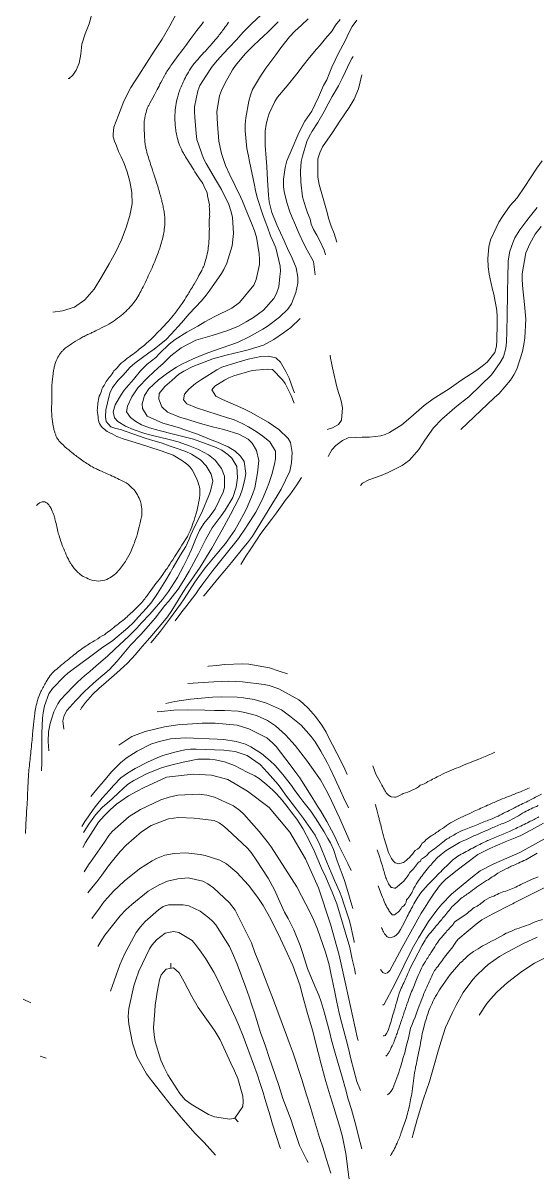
# Model space of a CAD drawing. Header units: inches. Extents: x 115425 to 116786, y 150085 to 152399.
# Drawn here: x 115686 to 115767.3, y 150808.4 to 150991.2 of the extents above; entities that cross this region are included whole.
import ezdxf

# ---------------------------------------------------------------- set-up
doc = ezdxf.new("R2010")
doc.units = ezdxf.units.IN
doc.header["$MEASUREMENT"] = 0
doc.layers.add('Contour', color=7, linetype='Continuous', lineweight=0, true_color=0xbed2ff)

msp = doc.modelspace()

# ---------------------------------------------------------------- linework, layer by layer
at = {"layer": 'Contour'}
for p, q in [((115709.37, 150841.69), (115709.41, 150842.49)), ((115709.37, 150841.69), (115709.41, 150842.49)), ((115686.04, 150836.79), (115687.24, 150836.24)), ((115688.74, 150827.8), (115689.7, 150827.47)), ((115719.5, 150817.98), (115720.04, 150817.4))]:
    msp.add_line(p, q, dxfattribs=at)
for points in [[(115699.38, 151000), (115698.71, 150998.71), (115697.99, 150996.69), (115697.41, 150994.69), (115696.94, 150992.83), (115696.47, 150991.11), (115695.86, 150989.5), (115695.35, 150987.89), (115695.14, 150986.3), (115694.91, 150984.9), (115694.45, 150983.8), (115693.88, 150982.96), (115693.31, 150982.46), (115693.18, 150982.43)], [(115690.72, 150945.49), (115692.26, 150945.71), (115694.18, 150946.28), (115695.82, 150947.42), (115697.27, 150949.13), (115698.51, 150951.14), (115699.63, 150953.13), (115700.7, 150955.04), (115701.62, 150956.94), (115702.34, 150958.89), (115702.92, 150960.8), (115703.29, 150962.65), (115703.24, 150964.43), (115702.93, 150966.16), (115702.51, 150967.7), (115702.01, 150969.02), (115701.52, 150970.05), (115701.12, 150970.92), (115700.82, 150971.79), (115700.5, 150972.54), (115700.28, 150973.21), (115700.26, 150973.66), (115700.39, 150974.76), (115701.1, 150976.65), (115701.96, 150978.86), (115703.06, 150981.02), (115704.32, 150982.99), (115705.57, 150984.9), (115706.76, 150986.79), (115708.01, 150988.7), (115709.23, 150990.77), (115710.46, 150993.04)], [(115723.68, 150992.52), (115722.2, 150991.15), (115720.87, 150989.83), (115719.7, 150988.5), (115718.61, 150987.34), (115717.65, 150986.35), (115716.78, 150985.37), (115715.93, 150984.33), (115714.94, 150982.8), (115713.99, 150981.33), (115713.66, 150980.48), (115713.13, 150977.96), (115713.12, 150977.18), (115713.19, 150976.34), (115713.41, 150973.77), (115713.53, 150972.82), (115714.57, 150969.82), (115714.96, 150969.03), (115716.6, 150966.22), (115717.41, 150964.9), (115718.56, 150962.52), (115718.88, 150961.52), (115719.16, 150960.52), (115719.33, 150957.96), (115719.22, 150957), (115719.07, 150955.99), (115718.27, 150953.24), (115717.79, 150952.26), (115717.42, 150951.62), (115715.44, 150948.79), (115714.96, 150948.17), (115714.23, 150947.27), (115712.32, 150945.24), (115711.07, 150943.8), (115709.46, 150941.99), (115708.65, 150941.17), (115706.78, 150939.65), (115705.9, 150939.06), (115703.69, 150937.44), (115702.89, 150936.71), (115701.84, 150935.54), (115701.06, 150934.72), (115700.18, 150933.59), (115699.73, 150932.65), (115699.38, 150931.16), (115699.14, 150930.04), (115699.09, 150928.94), (115699.19, 150928.18), (115699.92, 150927.35), (115700.69, 150927.09), (115701.42, 150926.93), (115705.35, 150925.57), (115706.03, 150925.37), (115708.02, 150924.74), (115709.12, 150924.32), (115710.1, 150924.05), (115711.77, 150923.43), (115712.66, 150923.03), (115714.09, 150922.11), (115714.98, 150921.19), (115715.76, 150919.87), (115716.04, 150918.77), (115715.67, 150917.16), (115715.41, 150916.51), (115714.4, 150914.05), (115713.93, 150913.05), (115713.16, 150911.53), (115712.57, 150910.25), (115712.3, 150909.6), (115711.75, 150908.43), (115710.95, 150907.08), (115709.74, 150905.09), (115709.28, 150904.25), (115708.6, 150903.07), (115707.27, 150900.97), (115706.86, 150900.36), (115706.24, 150899.47), (115705.56, 150898.65), (115704.28, 150897.29), (115703.47, 150896.41), (115702.62, 150895.56), (115700.23, 150893.56), (115698.44, 150892.34), (115696.32, 150890.74), (115695.57, 150890.22), (115693.1, 150888.4), (115692.54, 150887.86), (115690.68, 150885.94), (115690.09, 150885.13), (115689.42, 150883.19), (115689.21, 150882.1), (115689.12, 150881.25), (115689.01, 150878.88), (115689.01, 150877.99), (115689, 150877.04), (115688.98, 150874.24), (115688.95, 150872.93)], [(115690.13, 150876.07), (115690, 150877.57), (115690.08, 150879.1), (115690.33, 150880.39), (115690.53, 150881.12), (115690.89, 150882.25), (115691.52, 150883.53), (115691.96, 150884.14), (115692.87, 150885.12), (115694.03, 150886.32), (115694.62, 150886.95), (115695.82, 150888.01), (115696.57, 150888.63), (115697.6, 150889.52), (115699.37, 150891.09), (115700.56, 150892.18), (115701.28, 150892.85), (115702.76, 150894.24), (115704, 150895.5), (115704.77, 150896.33), (115706.07, 150897.7), (115707.44, 150899.27), (115708.06, 150900.03), (115709.04, 150901.3), (115710.46, 150903.51), (115710.94, 150904.4), (115711.38, 150905.28), (115712.07, 150906.65), (115712.68, 150907.94), (115713.27, 150909.5), (115713.93, 150910.95), (115714.62, 150912.05), (115715.59, 150913.29), (115716.39, 150914.39), (115717.67, 150917.02), (115717.87, 150917.75), (115717.86, 150919.53), (115717.41, 150920.75), (115716.38, 150922.1), (115715.34, 150922.9), (115713.76, 150923.78), (115712.47, 150924.28), (115710.54, 150924.99), (115709.12, 150925.32), (115706.07, 150926.09), (115705.31, 150926.31), (115703.43, 150926.95), (115702.23, 150927.43), (115701.03, 150928.21), (115700.48, 150928.79), (115700.27, 150929.71), (115700.57, 150930.81), (115701.58, 150932.54), (115702.04, 150933.15), (115703.47, 150934.86), (115704.62, 150936.23), (115705.68, 150937.24), (115707, 150938.34), (115707.61, 150938.93), (115709.12, 150940.45), (115710.08, 150941.18), (115711.92, 150942.31), (115713.65, 150943.29), (115714.76, 150943.95), (115716.37, 150944.82), (115719.03, 150946.13), (115720.26, 150947.01), (115722.5, 150949.75), (115722.87, 150950.65), (115723.39, 150953.02), (115723.44, 150953.87), (115723.37, 150954.73), (115722.92, 150957.33), (115722.62, 150958.33), (115722.25, 150959.32), (115721.14, 150962), (115720.72, 150963.04), (115720.42, 150963.73), (115718.73, 150967.2), (115718.05, 150968.67), (115717.42, 150970.61), (115717.19, 150971.56), (115716.99, 150972.52), (115716.77, 150975.21), (115716.73, 150976.25), (115716.69, 150977.23), (115717.07, 150979.69), (115717.4, 150980.55), (115717.92, 150981.65), (115719.13, 150983.85), (115719.6, 150984.53), (115721.17, 150986.35), (115722.45, 150987.69), (115724.09, 150989.18), (115724.69, 150989.71), (115725.22, 150990.27), (115726.37, 150991.43)], [(115731.1, 150991.87), (115730.06, 150990.88), (115729, 150989.92), (115728.16, 150989.06), (115726.8, 150987.32), (115726, 150986.19), (115724.43, 150984.11), (115723.56, 150982.85), (115722.33, 150980.71), (115721.98, 150979.82), (115721.71, 150978.86), (115721.23, 150976.22), (115721.14, 150975.2), (115721.14, 150974.18), (115721.43, 150971.39), (115721.65, 150970.18), (115721.81, 150969.35), (115722.61, 150965.58), (115722.77, 150964.76), (115723.03, 150963.61), (115723.92, 150960.87), (115724.29, 150959.89), (115724.66, 150958.92), (115725.15, 150957.59), (115725.66, 150956.43), (115726.01, 150955.68), (115726.7, 150952.77), (115726.71, 150951.97), (115726.65, 150951.13), (115726.46, 150949.5), (115726.11, 150948.42), (115725.69, 150947.67), (115724.04, 150945.81), (115722.49, 150944.67), (115721.32, 150943.95), (115720.1, 150943.28), (115718.4, 150942.61), (115715.93, 150941.82), (115713.33, 150941.08), (115711.01, 150939.84), (115709.41, 150938.58), (115708.16, 150937.38), (115707.37, 150936.67), (115705.79, 150935.23), (115704.18, 150933.5), (115703.25, 150932.12), (115702.54, 150930.62), (115702.38, 150929.72), (115703.02, 150928.81), (115703.88, 150928.17), (115704.76, 150927.68), (115706.03, 150927.21), (115707.54, 150926.79), (115709.83, 150926.2), (115713, 150925.41), (115716.55, 150924.09), (115717.45, 150923.65), (115718.4, 150922.98), (115719.05, 150922.37), (115719.81, 150921.09), (115719.92, 150919.28), (115719.74, 150917.81), (115719.18, 150916.16), (115717.99, 150914.18), (115717.33, 150913.29), (115715.95, 150911.37), (115714.86, 150909.46), (115713.75, 150907.25), (115713.39, 150906.58), (115712.27, 150904.52), (115711.46, 150903.09), (115710.56, 150901.67), (115709.01, 150899.73), (115708.47, 150899.08), (115706.93, 150897.09), (115705.5, 150895.44), (115704.64, 150894.52), (115703, 150892.8), (115701.69, 150891.24), (115700.92, 150890.29), (115699.64, 150888.88), (115697.95, 150887.46), (115697.09, 150886.75), (115695.76, 150885.48), (115694.36, 150884.06), (115692.97, 150882.47), (115692.52, 150881.68), (115692.34, 150880.82), (115692.47, 150879.5)], [(115695.13, 150882.58), (115695.28, 150882.9), (115695.89, 150883.72), (115697, 150884.98), (115698.05, 150885.98), (115698.76, 150886.57), (115700.86, 150888.42), (115701.96, 150889.45), (115702.52, 150889.97), (115703.81, 150891.32), (115704.55, 150892.21), (115705.31, 150893.09), (115706.08, 150893.98), (115708.12, 150896.38), (115708.85, 150897.3), (115709.54, 150898.29), (115711.29, 150901.12), (115711.98, 150902.21), (115712.48, 150902.94), (115714.02, 150905.15), (115715.9, 150908.14), (115717.51, 150911.05), (115718.83, 150913.48), (115719.52, 150914.82), (115720.29, 150916.35), (115720.75, 150917.56), (115721.12, 150919.08), (115721.23, 150919.99), (115720.97, 150921.86), (115720.42, 150922.72), (115719.58, 150923.52), (115718.47, 150924.21), (115716.49, 150925.05), (115715.78, 150925.31), (115713.59, 150926.2), (115711.46, 150926.95), (115710.76, 150927.18), (115708.14, 150927.94), (115705.65, 150929.03), (115704.93, 150930.23), (115704.87, 150931), (115705.24, 150932.31), (115705.92, 150933.35), (115707.46, 150934.77), (115708.94, 150935.89), (115710.29, 150936.77), (115711.14, 150937.27), (115712.94, 150938.12), (115714.46, 150938.73), (115715.38, 150939.1), (115717.02, 150939.7), (115719.05, 150940.35), (115720.06, 150940.73), (115721.8, 150941.57), (115723.94, 150942.78), (115724.64, 150943.23), (115726.6, 150944.71), (115727.92, 150945.95), (115728.49, 150946.8), (115729.17, 150948.59), (115729.45, 150950.1), (115729.49, 150951.01), (115729.23, 150952.52), (115728.45, 150954.31), (115728.01, 150955.21), (115727.33, 150956.8), (115726.15, 150959.32), (115725.37, 150961.25), (115724.96, 150962.95), (115724.83, 150964.01), (115724.66, 150966.36), (115724.56, 150968.53), (115724.49, 150969.85), (115724.32, 150971.86), (115724.29, 150974.1), (115724.46, 150975.18), (115724.63, 150975.88), (115724.96, 150976.9), (115725.85, 150978.84), (115726.26, 150979.48), (115727.78, 150981.29), (115729.31, 150983.2), (115730.33, 150984.51), (115731.3, 150985.77), (115732.41, 150987.08), (115732.99, 150987.72), (115733.84, 150988.76), (115734.88, 150990.02), (115735.42, 150990.9), (115736.15, 150991.78)], [(115732.2, 150951.42), (115731.95, 150953.5), (115730.96, 150955.3), (115730.38, 150956.4), (115729.7, 150957.87), (115728.93, 150959.61), (115728.58, 150960.49), (115728.23, 150961.38), (115727.72, 150962.82), (115727.33, 150964.57), (115727.23, 150965.34), (115727.22, 150966.53), (115727.46, 150968.38), (115727.75, 150969.43), (115728.56, 150971.39), (115729.47, 150973.51), (115730.09, 150974.79), (115730.6, 150975.71), (115731.7, 150977.31), (115732.72, 150979.49), (115733.55, 150981.33), (115734.04, 150982.25), (115734.44, 150983.21), (115734.84, 150984.23), (115735.9, 150986.45), (115736.91, 150988.33), (115737.67, 150989.88), (115738.09, 150990.68), (115738.8, 150991.7)], [(115738.24, 150985.95), (115738.04, 150985.63), (115737.66, 150984.91), (115737.03, 150983.58), (115736.49, 150982.45), (115735.89, 150981.32), (115734.91, 150979.62), (115734.28, 150978.46), (115733.64, 150977.24), (115732.64, 150975.51), (115731.76, 150974.13), (115731.29, 150973.3), (115730.9, 150972.47), (115730.2, 150970.19), (115730.01, 150969.31), (115729.92, 150967.82), (115729.95, 150966.07), (115730.24, 150963.71), (115730.68, 150962.15), (115731.03, 150961.19), (115731.41, 150960.18), (115731.58, 150959.43), (115731.96, 150958.57), (115732.46, 150957.66), (115732.95, 150956.77), (115733.65, 150955.3), (115733.87, 150954.55)], [(115739.62, 150983.02), (115739.06, 150980.81), (115738.39, 150979.17), (115737.57, 150977.86), (115736.1, 150975.68), (115734.96, 150973.93), (115733.4, 150971.62), (115732.93, 150970.72), (115732.64, 150969.74), (115732.64, 150966.82), (115732.85, 150965.67), (115734.1, 150961.23), (115734.35, 150960.36), (115734.75, 150959.08), (115735.2, 150957.91), (115735.64, 150956.55)], [(115768.12, 150969.44), (115767.25, 150968.29), (115766.28, 150966.76), (115765.37, 150965.35), (115764.13, 150963.58), (115763.07, 150962.35), (115761.83, 150960.62), (115761.26, 150959.74), (115760.83, 150958.82), (115759.94, 150956.91), (115759.69, 150955.85), (115759.53, 150953.98), (115759.59, 150952.64), (115759.73, 150951.48), (115760.21, 150949.3), (115760.48, 150948.34), (115760.94, 150945.74), (115760.99, 150944.73), (115760.99, 150943.7), (115760.95, 150941), (115760.89, 150940.13), (115760.6, 150939.13), (115759.41, 150937.57), (115758.64, 150936.93), (115757.78, 150936.32), (115755.26, 150934.66), (115753.38, 150933.38), (115750.89, 150931.78), (115749.43, 150930.71), (115747.34, 150928.89), (115745.91, 150927.65), (115743.99, 150926.43), (115743.3, 150926.13), (115742.62, 150925.92), (115740.81, 150925.7), (115739.66, 150925.72), (115737.42, 150925.6), (115736.54, 150925.18), (115735.46, 150924.4), (115734.86, 150923.69), (115734.25, 150922.67)], [(115767.34, 150962.05), (115766.25, 150960.72), (115765.66, 150959.97), (115764.57, 150958.52), (115763.81, 150957.23), (115763.46, 150956.46), (115762.98, 150955.14), (115762.73, 150953.61), (115762.72, 150952.87), (115762.68, 150951.54), (115762.66, 150950.42), (115762.63, 150949.27), (115762.63, 150947.71), (115762.58, 150945.65), (115762.57, 150944.94), (115762.53, 150942.41), (115762.45, 150940.72), (115762.34, 150939.78), (115761.98, 150938.42), (115761.47, 150937.5), (115760.63, 150936.33), (115760.07, 150935.6), (115758.39, 150933.92), (115756.49, 150932.1), (115755.13, 150931.02), (115754.3, 150930.36), (115752.24, 150928.57), (115750.93, 150927.19), (115749.56, 150925.23), (115748.59, 150923.76), (115747.11, 150922.07), (115745.97, 150921.24), (115743.77, 150920.13), (115742.65, 150919.65), (115740.7, 150918.94), (115739.72, 150918.46), (115739.37, 150918.07)], [(115767.95, 150959.02), (115767.01, 150957.83), (115766.14, 150956.28), (115765.54, 150954.87), (115764.92, 150951.53), (115764.94, 150950.82), (115765.01, 150949.72), (115765.31, 150946.69), (115765.44, 150945.54), (115765.54, 150944.4), (115765.37, 150941.44), (115765.21, 150940.38), (115765.02, 150939.29), (115764.1, 150936.47), (115763.63, 150935.55), (115763.1, 150934.71), (115761.31, 150932.6), (115760.5, 150931.92), (115755.25, 150926.9)], [(115706.24, 150893.18), (115706.89, 150893.92), (115707.76, 150895.01), (115709.19, 150896.9), (115710.91, 150899.29), (115711.48, 150900.14), (115713.21, 150902.78), (115713.82, 150903.69), (115714.83, 150905.03), (115716.67, 150907.23), (115718.05, 150908.88), (115719.49, 150911.02), (115720.24, 150912.33), (115720.94, 150913.59), (115721.34, 150914.36), (115722.31, 150916.65), (115722.67, 150917.68), (115723.12, 150920.07), (115723.31, 150922), (115722.96, 150923.63), (115722.23, 150924.79), (115721.62, 150925.38), (115720.14, 150926.19), (115717.76, 150926.91), (115715.97, 150927.33), (115713.72, 150927.97), (115711.92, 150928.54), (115710.91, 150928.85), (115708.86, 150929.67), (115707.97, 150930.5), (115707.52, 150931.74), (115707.56, 150932.63), (115708.47, 150933.72), (115709.55, 150934.69), (115710.66, 150935.66), (115711.44, 150936.18), (115712.86, 150936.89), (115716.03, 150938.08), (115718.15, 150938.68), (115720.8, 150939.3), (115721.64, 150939.51), (115724.03, 150940.29), (115725.67, 150941.16), (115727.22, 150942.22), (115728.39, 150943.08), (115729.82, 150944.5)], [(115728.96, 150932.75), (115728.8, 150933.12), (115728.09, 150935.07), (115727.59, 150936.1), (115726.73, 150937.59), (115726, 150938.29), (115724.83, 150938.53), (115723.62, 150938.47), (115721.6, 150938.07), (115719.84, 150937.54), (115717.47, 150936.77), (115716.68, 150936.37), (115715.51, 150935.63), (115714.23, 150934.82), (115713.31, 150934.2), (115712.26, 150933.31), (115711.56, 150932.51), (115711.4, 150931.63), (115711.9, 150930.98), (115713.43, 150930.34), (115718.37, 150928.79), (115719.29, 150928.51), (115720.67, 150927.9), (115721.7, 150927.33), (115722.9, 150926.59), (115723.96, 150925.85), (115725.07, 150925), (115725.92, 150923.5), (115725.93, 150922.26), (115725.79, 150921.45), (115725.39, 150919.81), (115724.87, 150918.39), (115724.52, 150917.45), (115723.84, 150915.81), (115722.85, 150913.85), (115722.48, 150913.25), (115721.3, 150911.49), (115720.07, 150909.68), (115717.92, 150906.97), (115717.08, 150905.94), (115716.02, 150904.63), (115714.44, 150902.5), (115713.88, 150901.7), (115713.35, 150900.92), (115711.75, 150898.85), (115711.16, 150898.07), (115710.07, 150896.65)], [(115734.59, 150938.66), (115734.62, 150938.21), (115734.78, 150937.45), (115734.95, 150936.66), (115735.47, 150934.35), (115735.72, 150933.49), (115736.31, 150931.45), (115736.55, 150930.36), (115736.37, 150928.4), (115735.91, 150927.72), (115734.96, 150927.18), (115734.12, 150926.95)], [(115728.89, 150931.08), (115728.43, 150932.32), (115727.47, 150934.19), (115727.07, 150934.79), (115725.49, 150936.41), (115724.65, 150936.49), (115722.25, 150936.25), (115719.35, 150935.41), (115718.58, 150935.09), (115717.89, 150934.74), (115716.36, 150933.77), (115715.86, 150933.2), (115716.49, 150932.2), (115717.59, 150931.68), (115719.63, 150930.8), (115720.96, 150930.17), (115721.99, 150929.65), (115724.77, 150928.11), (115726.45, 150926.93), (115727.94, 150925.5), (115728.3, 150924.89), (115728.6, 150923.28), (115728.46, 150921.66), (115728.21, 150920.34), (115726.84, 150917.48), (115726.19, 150916.45), (115725.5, 150915.35), (115722.3, 150910.04), (115721.51, 150908.98), (115720.96, 150908.29), (115719, 150905.9), (115717.91, 150904.6), (115717.05, 150903.59), (115714.65, 150900.68), (115714.57, 150900.58)], [(115730.07, 150919.31), (115729.3, 150918.16), (115728.2, 150916.61), (115727.64, 150915.88), (115726.1, 150913.75), (115725.32, 150912.68), (115723.65, 150910.49), (115722.96, 150909.43), (115722.05, 150908.07), (115721.27, 150906.87), (115720.48, 150905.57)], [(115715.22, 150889.45), (115715.36, 150889.47), (115716.66, 150889.61), (115717.9, 150889.73), (115720.79, 150889.86), (115721.72, 150889.8), (115724.99, 150889.24), (115726.52, 150888.72), (115727.83, 150888.27)], [(115712.06, 150886.74), (115716.19, 150887.02), (115718.49, 150887.09), (115720.75, 150887), (115724.15, 150886.59), (115724.94, 150886.42), (115726.46, 150885.9), (115729.63, 150884.17), (115730.27, 150883.64), (115731.18, 150882.78), (115732.28, 150881.52), (115733.27, 150880.14), (115733.94, 150879.04), (115734.33, 150878.27), (115736.25, 150874.49), (115736.9, 150873.17), (115737.28, 150872.35)], [(115708.63, 150883.59), (115710.05, 150883.89), (115712.48, 150884.28), (115716, 150884.59), (115717.43, 150884.64), (115719.9, 150884.58), (115720.91, 150884.5), (115722.57, 150884.2), (115724.54, 150883.65), (115726.89, 150882.6), (115728.14, 150881.63), (115730, 150880.13), (115731.61, 150878.36), (115732.22, 150877.54), (115733.09, 150876.06), (115734.11, 150874.23), (115734.58, 150873.32), (115735.4, 150871.63), (115736.24, 150869.77), (115736.72, 150868.69), (115737.5, 150867.05)], [(115737.72, 150861.75), (115737.52, 150862.14), (115736.99, 150863.35), (115736.05, 150865.47), (115734.87, 150868.06), (115734.21, 150869.37), (115733.04, 150871.5), (115730.85, 150874.64), (115729.05, 150876.92), (115727.5, 150878.61), (115725.97, 150880.03), (115724.68, 150880.91), (115722.92, 150881.67), (115721.08, 150882.17), (115720.03, 150882.35), (115717.86, 150882.45), (115716.31, 150882.46), (115714.77, 150882.5), (115711.98, 150882.58), (115709.85, 150882.53), (115707.92, 150882.32), (115707.24, 150882.24)], [(115737.91, 150857.14), (115737.36, 150858.24), (115735.92, 150861.24), (115735.54, 150862.04), (115735.15, 150862.84), (115734.07, 150864.91), (115733.09, 150866.52), (115732.59, 150867.32), (115732.09, 150868.13), (115731.57, 150868.96), (115729.77, 150871.8), (115728.99, 150872.88), (115728.26, 150873.89), (115726.05, 150876.78), (115725.48, 150877.35), (115724.55, 150878.13), (115721.75, 150879.57), (115719.9, 150880.13), (115716.42, 150880.47), (115714.36, 150880.49), (115710.49, 150880.18), (115708.38, 150879.89), (115705.32, 150879.15), (115703.24, 150878.37), (115701.16, 150877)], [(115696.76, 150868.86), (115697.96, 150870.32), (115698.43, 150870.85), (115700.09, 150872.8), (115701.45, 150874.18), (115702.36, 150874.95), (115704.07, 150876.04), (115706.26, 150877.13), (115707.39, 150877.53), (115709.32, 150878), (115711.69, 150878.14), (115716.73, 150877.96), (115717.78, 150877.88), (115719.73, 150877.59), (115721.18, 150877.13), (115722.03, 150876.73), (115723.74, 150875.68), (115725.11, 150874.53), (115725.89, 150873.76), (115727.11, 150872.37), (115728.48, 150870.6), (115728.9, 150869.98), (115729.79, 150868.75), (115730.26, 150868.14), (115731.52, 150866.53), (115732.26, 150865.46), (115733.62, 150863.29), (115734.23, 150862.22), (115734.62, 150861.52), (115735.09, 150860.46), (115735.72, 150858.71), (115736.48, 150856.59), (115736.85, 150855.57), (115737.37, 150853.83), (115737.99, 150851.7), (115738.16, 150851.15)], [(115738.39, 150845.78), (115738.36, 150845.94), (115738.07, 150847.33), (115737.91, 150848.08), (115737.64, 150849.18), (115736.77, 150851.91), (115736.43, 150852.89), (115736.06, 150853.86), (115735.31, 150855.48), (115734.88, 150856.47), (115734.32, 150857.82), (115734.06, 150858.5), (115732.98, 150861.2), (115732.21, 150862.76), (115730.36, 150865.37), (115729.24, 150866.84), (115727.55, 150869.14), (115726.95, 150869.98), (115726.37, 150870.76), (115724.7, 150872.68), (115723.5, 150873.94), (115721.49, 150875.36), (115719.59, 150875.98), (115717.79, 150876.18), (115713.42, 150876.37), (115712.53, 150876.37), (115711.62, 150876.27), (115710.02, 150875.89), (115708.14, 150875.35), (115707.26, 150875), (115705.7, 150874.31), (115703.76, 150873.27), (115702.57, 150872.56), (115701.51, 150871.82), (115700.34, 150870.63), (115699.72, 150869.89), (115698.52, 150868.58), (115697.64, 150867.48), (115697.14, 150866.8), (115696.31, 150865.66), (115695.8, 150864.92), (115695.3, 150864.12)], [(115695.61, 150863.17), (115695.7, 150863.33), (115696.45, 150864.5), (115697.49, 150865.98), (115698.52, 150867.12), (115700.12, 150868.5), (115701.15, 150869.51), (115702.54, 150870.75), (115703.53, 150871.41), (115705.65, 150872.49), (115707.93, 150873.42), (115709.16, 150873.79), (115711.33, 150874.3), (115713.68, 150874.77), (115715.49, 150874.75), (115716.4, 150874.65), (115717.86, 150874.36), (115719.46, 150873.75), (115721.45, 150872.73), (115722.68, 150872.13), (115723.35, 150871.69), (115724.55, 150870.73), (115725.54, 150869.89), (115726.12, 150869.3), (115726.99, 150868.3), (115727.96, 150867.06), (115728.44, 150866.42), (115729.31, 150865.3), (115730.27, 150863.82), (115731.39, 150861.67), (115732.1, 150860.17), (115732.49, 150859.29), (115733.24, 150857.55), (115733.91, 150856.09), (115734.29, 150855.21), (115734.92, 150853.74), (115735.64, 150851.86), (115737.71, 150844.97), (115738.08, 150843.12), (115738.44, 150841.66), (115738.6, 150840.75)], [(115739.03, 150830.25), (115738.93, 150830.56), (115737.09, 150839.01), (115736, 150843.78), (115734.64, 150848.68), (115732.73, 150854.4), (115730.71, 150859), (115728.19, 150863.22), (115724.92, 150867.11), (115721.52, 150869.7), (115718.39, 150871.53), (115715.8, 150872.22), (115712.94, 150872.42), (115708.71, 150871.91), (115705.19, 150870.28), (115703.97, 150869.67), (115702.72, 150868.99), (115700.82, 150867.63), (115699.83, 150866.76), (115698.85, 150865.83), (115697.97, 150864.81), (115695.9, 150861.6), (115695.5, 150860.79)], [(115739.4, 150822.33), (115739.27, 150822.61), (115738.83, 150823.77), (115737.85, 150827.36), (115737.53, 150828.8), (115737.18, 150830.23), (115736.19, 150833.94), (115735.97, 150834.87), (115735.64, 150836.32), (115735.22, 150838.44), (115734.76, 150840.63), (115734.43, 150842.23), (115733.83, 150844.23), (115732.61, 150847.88), (115731.96, 150849.41), (115731.5, 150850.39), (115729.33, 150854.56), (115728.46, 150855.87), (115727.88, 150856.77), (115725.25, 150860.92), (115724.65, 150861.77), (115723.38, 150863.35), (115720.93, 150866.09), (115720.31, 150866.65), (115719.32, 150867.4), (115716.32, 150868.77), (115715.11, 150869.06), (115713.88, 150869.24), (115710.48, 150869.1), (115709.14, 150868.78), (115707.83, 150868.36), (115704.58, 150866.82), (115702.81, 150865.71), (115700.13, 150863.32), (115699.61, 150862.69), (115698.89, 150861.66), (115697.07, 150859.01), (115696.39, 150858.06), (115695.68, 150856.97)], [(115696.27, 150853.65), (115697.1, 150854.67), (115697.67, 150855.35), (115698.49, 150856.42), (115699.54, 150857.88), (115700.62, 150859.24), (115701.46, 150860.22), (115702.34, 150861.16), (115704.76, 150863.29), (115706.29, 150864.28), (115709.05, 150865.35), (115710.6, 150865.55), (115713.09, 150865.44), (115713.98, 150865.35), (115716.23, 150865.06), (115717.02, 150864.69), (115717.6, 150864.27), (115718.28, 150863.68), (115721.51, 150860.68), (115722.1, 150859.99), (115722.89, 150858.87), (115724.79, 150855.94), (115725.79, 150854.12), (115726.61, 150852.18), (115727.37, 150850.59), (115727.93, 150849.59), (115728.86, 150847.75), (115729.82, 150845.28), (115730.27, 150844.01), (115730.98, 150841.67), (115732.17, 150838.85), (115732.8, 150837.41), (115733.17, 150836.39), (115733.65, 150834.82), (115734.53, 150831.46), (115734.82, 150830.33), (115735.26, 150828.65), (115735.74, 150827.02), (115736.55, 150824.3), (115737.01, 150822.63), (115737.46, 150820.96), (115737.95, 150819.35), (115738.69, 150816.67), (115739.07, 150815.14), (115739.58, 150813.15)], [(115768.32, 150864.67), (115766.42, 150863.57), (115764.74, 150862.72), (115763.82, 150862.34), (115762.26, 150861.69), (115759.83, 150860.65), (115757.94, 150859.67), (115755.99, 150858.23), (115754.69, 150857.21), (115752.89, 150855.79), (115752.34, 150855.26), (115751.86, 150854.74), (115750.9, 150853.44), (115750.29, 150852.47), (115749.48, 150851.22), (115748.98, 150850.41), (115745.99, 150844.96), (115744.75, 150842.69), (115744.01, 150841.35), (115743.67, 150840.98), (115743.27, 150840.87), (115742.92, 150841.01), (115742.57, 150841.49)], [(115742.86, 150835.89), (115743.06, 150835.9), (115744.83, 150839.17), (115746.26, 150842.1), (115747.56, 150844.75), (115748.58, 150846.53), (115750.14, 150849.11), (115751.44, 150850.89), (115752.25, 150851.84), (115753.75, 150853.41), (115754.7, 150854.22), (115757.1, 150856.14), (115758.28, 150857.08), (115760.44, 150858.21), (115764.56, 150859.99), (115768.5, 150862.17)], [(115737.61, 150808.37), (115737.56, 150808.66), (115737.45, 150809.49), (115737.08, 150812.4), (115736.55, 150815.03), (115736.11, 150816.56), (115735.17, 150819.65), (115734.39, 150822.2), (115733.92, 150823.76), (115733.17, 150826.51), (115732.28, 150830), (115731.85, 150831.76), (115731.03, 150834.52), (115730.13, 150837.79), (115729.86, 150838.91), (115728.7, 150842.14), (115727.48, 150844.76), (115726.76, 150846.34), (115725.25, 150849.33), (115724, 150851.63), (115723.17, 150852.88), (115721.69, 150854.85), (115719.85, 150856.85), (115718.21, 150858.22), (115717.14, 150858.79), (115714.81, 150859.51), (115714.05, 150859.68), (115711.78, 150859.95), (115709.91, 150859.86), (115708.47, 150859.58), (115707.11, 150859.05), (115706.44, 150858.69), (115704.45, 150857.42), (115702.02, 150855.48), (115700.32, 150853.9), (115699.42, 150852.91), (115698.88, 150852.23), (115698.11, 150851.18), (115696.93, 150849.56)], [(115697.87, 150845.16), (115698.5, 150846.18), (115698.96, 150846.94), (115701.4, 150850.01), (115702.3, 150850.91), (115703.23, 150851.76), (115705.83, 150853.91), (115707.53, 150854.91), (115708.86, 150855.46), (115710.5, 150855.85), (115712.16, 150855.98), (115714.44, 150855.48), (115715.26, 150855.03), (115716.15, 150854.41), (115718.68, 150852.05), (115719.59, 150850.9), (115722.15, 150845.7), (115722.7, 150844.16), (115723.51, 150842.12), (115724.89, 150838.56), (115725.45, 150837.07), (115727.71, 150831.09), (115728.11, 150829.95), (115728.74, 150828.24), (115730.1, 150824.08), (115730.84, 150821.69), (115731.41, 150819.86), (115731.77, 150818.62), (115732.89, 150814.94), (115733.46, 150813.22), (115733.97, 150811.61), (115734.7, 150809.29)], [(115699.85, 150838.09), (115701.32, 150842.22), (115701.69, 150843.07), (115702.06, 150843.92), (115703.93, 150847.33), (115704.61, 150848.25), (115705.34, 150849.08), (115707.42, 150850.95), (115708.21, 150851.44), (115709.02, 150851.74), (115711.34, 150851.74), (115712.25, 150851.55), (115714.01, 150850.71), (115715.43, 150849.65), (115715.99, 150849.12), (115716.53, 150848.54), (115718.69, 150845.13), (115719.31, 150843.73), (115719.88, 150842.33), (115721.24, 150838.65), (115721.77, 150837.19), (115722.28, 150835.67), (115722.61, 150834.62), (115723.58, 150831.55), (115724.09, 150830.13), (115724.42, 150829.19), (115724.91, 150827.74), (115725.94, 150824.65), (115726.46, 150823.12), (115727.12, 150821.09), (115728.4, 150817.67), (115728.72, 150816.66), (115729.76, 150813.65), (115730.86, 150811.42), (115731.12, 150810.95)], [(115716.47, 150812.14), (115714.67, 150814.14), (115713.23, 150815.57), (115711.36, 150817.69), (115710.28, 150818.96), (115709.43, 150819.98), (115707.15, 150822.92), (115706.33, 150823.95), (115705.57, 150824.97), (115704.04, 150827.72), (115703.68, 150828.76), (115703.34, 150829.83), (115702.73, 150832.84), (115702.67, 150834.07), (115702.78, 150835.31), (115703.56, 150838.92), (115703.86, 150839.85), (115704.35, 150841.25), (115706.04, 150844.78), (115706.46, 150845.38), (115707.11, 150846.17), (115708.48, 150847.25), (115709.82, 150847.49), (115710.65, 150847.34), (115712.76, 150846.06), (115713.45, 150845.23), (115714.17, 150844.25), (115714.91, 150843.19), (115716.19, 150841.1), (115716.94, 150839.63), (115717.4, 150838.59), (115719.67, 150833.72), (115720.15, 150832.62), (115720.81, 150830.96), (115722.49, 150826.52), (115723.03, 150824.93), (115723.52, 150823.44), (115723.98, 150822.03), (115724.27, 150821.1), (115724.69, 150819.73), (115725.09, 150818.37), (115725.49, 150817.02), (115726.63, 150813.44), (115726.74, 150813.2)], [(115747.57, 150814.88), (115747.67, 150815.31), (115748.36, 150817.78), (115749.09, 150820.2), (115749.37, 150821.05), (115749.82, 150822.39), (115750.27, 150823.77), (115750.82, 150825.64), (115751.74, 150828.81), (115752.13, 150830.16), (115752.83, 150832.33), (115753.92, 150834.68), (115754.53, 150835.84), (115755.6, 150837.84), (115757.12, 150839.92), (115757.7, 150840.55), (115758.94, 150841.73), (115759.59, 150842.29), (115761.37, 150843.54), (115762.58, 150844.24), (115765.17, 150845.61), (115767.33, 150846.61)], [(115769.86, 150843.99), (115766.89, 150842.48), (115764.89, 150841.16), (115762.62, 150839.42), (115761.55, 150838.5), (115760.88, 150837.88), (115759.98, 150836.87), (115759.38, 150836.12), (115758.14, 150834.29)]]:
    msp.add_lwpolyline(points, dxfattribs=at)
for points in [[(115686.42, 150863), (115686.46, 150864.38), (115686.54, 150865.41, -0.014592), (115686.67, 150867.6, 0.004866), (115686.75, 150869.14), (115686.79, 150870.19, 0.002352), (115686.85, 150871.63, 0.006743), (115686.89, 150872.12, -0.007652), (115687, 150873.38, -0.003278), (115687.28, 150876.04, -0.003425), (115687.43, 150877.44, -0.005188), (115687.55, 150878.74, -0.00245), (115687.75, 150880.71), (115687.89, 150882.02, 0.003632), (115687.99, 150882.7, 0.001954), (115688.25, 150883.9), (115688.41, 150884.41), (115688.82, 150885.46, -0.002514), (115689.67, 150887.01, -0.017719), (115690.33, 150888.01, -0.012608), (115690.69, 150888.43, -0.012417), (115691.57, 150889.22, -0.005724), (115693.84, 150891.06, -0.036547), (115695.82, 150892.55, -0.023191), (115697.51, 150893.61, -0.020431), (115698.9, 150894.46, -0.044235), (115699.88, 150895.19, -0.017954), (115701.85, 150896.75, -0.007338), (115703.51, 150898.23), (115704.83, 150899.58, -0.001807), (115705.98, 150901.08, -0.003313), (115708.13, 150904, -0.003668), (115708.8, 150904.95, -0.015672), (115709.7, 150906.32, -0.004282), (115712.01, 150909.99, -0.006803), (115712.57, 150911.16, 0.010381), (115713.07, 150912.6, 0.016253), (115713.35, 150913.46, 0.003651), (115713.72, 150914.92, 0.01303), (115713.96, 150916.53, 0.014801), (115713.98, 150917.05, 0.01034), (115713.97, 150917.55, 0.023065), (115713.88, 150918.04, 0.006207), (115713.53, 150919.09, 0.003571), (115712.79, 150920.53, 0.003194), (115712.07, 150921.36, 0.009933), (115711.26, 150921.98), (115709.75, 150922.84), (115707.86, 150923.57), (115704.45, 150924.65), (115702.01, 150925.4, 0.015529), (115700.87, 150925.83, 0.039179), (115699.33, 150926.59, 0.004712), (115698.54, 150927.24), (115698.26, 150927.6), (115698.11, 150927.89), (115698.02, 150928.16, 0.027127), (115697.91, 150928.62, 0.025012), (115697.76, 150929.93, 0.020074), (115697.84, 150931.11, 0.020984), (115698.08, 150932.19, 0.053063), (115698.49, 150933.3, 0.024069), (115699.16, 150934.54, 0.048307), (115700.4, 150936.19, 0.071636), (115701.34, 150937.23, 0.016458), (115702.44, 150938.15, 0.019855), (115704.4, 150939.62, 0.024718), (115705.99, 150940.97, 0.035404), (115707.3, 150942.26, 0.003715), (115709.04, 150944.09, -0.005581), (115710.04, 150945.28, -0.003054), (115711.17, 150946.85, 0.008768), (115711.99, 150948.13, 0.006676), (115713.06, 150949.91), (115713.7, 150951, 0.00292), (115714.29, 150952.09, -0.007665), (115714.64, 150952.88, -0.009274), (115714.99, 150953.98), (115715.25, 150955.12, -0.004729), (115715.39, 150956.29), (115715.45, 150957.53, -0.044498), (115715.49, 150958.6, -0.074973), (115715.54, 150960.69, -0.035565), (115715.54, 150961.29, -0.050491), (115715.49, 150962.49, -0.027837), (115715.15, 150964.37, -0.016944), (115714.47, 150965.84, -0.04413), (115712.84, 150968.33, -0.04911), (115712.18, 150969.35, -0.012035), (115711.59, 150970.29, -0.016678), (115711.21, 150970.97, -0.017088), (115710.66, 150972.21, -0.013722), (115710.34, 150973.44, -0.044491), (115710.18, 150974.38, -0.030248), (115710.07, 150975.25, -0.007155), (115710.03, 150976.3, -0.025398), (115710.14, 150977.82, -0.008441), (115710.38, 150979.23, -0.003662), (115710.59, 150979.99, -0.023509), (115710.92, 150980.92, 0.041875), (115711.32, 150981.86, 0.002486), (115711.83, 150982.87, 0.002157), (115712.55, 150984.09), (115713.05, 150984.76), (115713.64, 150985.45, 0.013161), (115714.57, 150986.5, 0.021409), (115715.68, 150987.7, 0.002552), (115716.79, 150989, 0.003443), (115717.83, 150990.37, 0.004454), (115718.53, 150991.35, 0.008112)], [(115688.16, 150914.92, -0.025204), (115688.5, 150915.22, -0.105706), (115689.03, 150915.47, -0.143042), (115689.46, 150915.46, -0.071831), (115689.83, 150915.27, -0.080321), (115690.09, 150915.02, -0.023225), (115690.36, 150914.6, -0.029653), (115690.55, 150914.25, -0.017861), (115690.93, 150913.32, -0.033808), (115691.08, 150912.8), (115691.17, 150912.39), (115691.25, 150912.06), (115691.42, 150911.31), (115691.55, 150910.77, 0.013379), (115691.65, 150910.38, 0.005243), (115691.96, 150909.39, 0.014505), (115692.34, 150908.34, 0.01196), (115692.86, 150907.09, 0.013647), (115693.19, 150906.39, 0.016474), (115693.5, 150905.83, 0.023239), (115693.78, 150905.41, 0.01508), (115694.26, 150904.8, 0.024636), (115694.53, 150904.5, 0.013458), (115695.07, 150904, 0.059954), (115695.52, 150903.69, 0.028009), (115696.57, 150903.21, 0.094936), (115697.96, 150902.95, 0.099773), (115699.28, 150903.22, 0.060526), (115700.23, 150903.77, 0.055551), (115701.09, 150904.58, 0.033543), (115702.35, 150906.28, 0.043306), (115703.11, 150907.72, 0.012159), (115703.92, 150909.81, 0.028596), (115704.2, 150910.72), (115704.39, 150911.55), (115704.53, 150912.14), (115704.66, 150912.67), (115704.77, 150913.11, 0.047712), (115704.81, 150913.38, 0.016712), (115704.82, 150914.19, 0.038378), (115704.76, 150914.72, 0.0247), (115704.58, 150915.52, 0.066103), (115704.11, 150916.61, 0.058579), (115703.3, 150917.66, 0.021187), (115702.65, 150918.27, 0.055116), (115702.36, 150918.47, 0.01119), (115701.51, 150918.9, 0.004424), (115699.32, 150919.93, 0.004074), (115698.13, 150920.46, -0.007477), (115697.48, 150920.76, -0.030941), (115696.54, 150921.28, -0.016527), (115694.87, 150922.42, -0.00785), (115694.19, 150922.94, -0.005618), (115693.25, 150923.69, -0.019974), (115692.06, 150924.75, -0.04555), (115691.61, 150925.27, -0.033304), (115691.39, 150925.62, -0.027883), (115691.19, 150926.07, -0.020091), (115691.03, 150926.51, -0.016431), (115690.88, 150927.07, -0.031863), (115690.63, 150928.57, -0.028481), (115690.55, 150930.26, -0.004646), (115690.56, 150931.07, 0.007945), (115690.57, 150931.54), (115690.57, 150931.84), (115690.56, 150932.35, -0.020629), (115690.63, 150934.4, -0.022479), (115690.85, 150936.26, -0.016706), (115690.93, 150936.65, -0.011492), (115691.07, 150937.22, -0.052622), (115691.54, 150938.38, -0.064678), (115692.13, 150939.21, -0.014136), (115692.48, 150939.58, -0.024663), (115692.7, 150939.77, -0.014886), (115693.31, 150940.22, -0.012855), (115694.03, 150940.7, -0.010315), (115695.31, 150941.46, -0.018717), (115696.04, 150941.84, -0.006047), (115696.41, 150942.02, 0.004381), (115696.93, 150942.25, 0.008359), (115698.08, 150942.82, 0.006312), (115699.59, 150943.6, 0.027066), (115700.12, 150943.93, 0.011866), (115701.27, 150944.77, 0.052321), (115703.18, 150946.56, 0.057345), (115704.52, 150948.54, 0.003181), (115705, 150949.48, 0.006489), (115705.23, 150949.94, 0.004807), (115706.42, 150952.51, 0.00943), (115706.98, 150953.83, 0.006861), (115707.38, 150954.86, 0.009124), (115707.66, 150955.64), (115707.72, 150955.84), (115707.92, 150956.54, 0.03084), (115708.36, 150958.57, 0.04499), (115708.45, 150959.99, 0.012869), (115708.41, 150960.77, 0.021527), (115708.35, 150961.24, 0.005276), (115708.21, 150962.06, 0.010663), (115708.12, 150962.46, 0.003515), (115707.95, 150963.2, 0.005436), (115707.82, 150963.67, 0.003337), (115707.54, 150964.68, 0.003339), (115707.25, 150965.68), (115707.03, 150966.39), (115706.89, 150966.85, 0.007404), (115706.78, 150967.16, -0.002659), (115706.48, 150968.02, -0.00899), (115705.76, 150970.27, -0.018534), (115705.46, 150971.38, -0.019083), (115705.32, 150972.15, -0.02232), (115705.26, 150972.81), (115705.24, 150973.12), (115705.21, 150973.8, -0.004283), (115705.16, 150975.39, -0.028173), (115705.17, 150975.63, -0.028703), (115705.18, 150975.73, -0.003764), (115705.35, 150976.5, -0.007296), (115705.63, 150977.69, -0.051372), (115705.69, 150977.85, -0.030888), (115705.83, 150978.1, 0.017082), (115706.1, 150978.54), (115706.57, 150979.4), (115706.83, 150979.88, 0.010016), (115707.25, 150980.69, -0.007135), (115707.82, 150981.83, -0.009854), (115708.56, 150983.19, -0.018053), (115709.01, 150983.91, -0.006831), (115709.56, 150984.7, -0.004655), (115710.4, 150985.86), (115711.3, 150987.06), (115711.76, 150987.68), (115712.57, 150988.78), (115713.04, 150989.41), (115713.52, 150990.06), (115714.33, 150991.13), (115714.54, 150991.41)], [(115741.33, 150873.7), (115741.79, 150872.42), (115742.54, 150871.08, 0.007342), (115743.03, 150870.2, 0.032935), (115743.46, 150869.47), (115743.79, 150869.08), (115744.24, 150868.81), (115744.77, 150868.74, 0.084385), (115745.36, 150868.92, 0.083139), (115746.14, 150869.36, 0.114738), (115748.84, 150870.64, 0.097905), (115750.04, 150871.25, 0.024556), (115751.98, 150872.21, -0.03434), (115754.86, 150873.46, -0.010364), (115758.08, 150874.78, 0.01578), (115760.08, 150875.61), (115760.62, 150875.88)], [(115741.7, 150867.67, -0.011076), (115741.87, 150867.14, -0.002906), (115742.28, 150865.52, -0.005047), (115742.43, 150864.9, -0.005153), (115742.71, 150863.86, 0.007255), (115743.15, 150862.21), (115743.42, 150861.23), (115743.83, 150860.03), (115744.31, 150859.04), (115744.54, 150858.71, 0.007841), (115744.85, 150858.39), (115745.44, 150858.19, 0.029877), (115746.18, 150858.44, 0.016457), (115746.71, 150858.85, 0.051029), (115747.11, 150859.24, 0.04546), (115748.03, 150860.33, 0.185047), (115749.13, 150861.5, 0.145151), (115749.72, 150862, 0.024083), (115750.57, 150862.63, 0.029001), (115751.99, 150863.6, 0.022387), (115753.31, 150864.51, -0.03428), (115755.95, 150865.86, -0.004116), (115757.35, 150866.52, -0.011562), (115759.48, 150867.47, -0.007931), (115761.13, 150868.21, -0.011355), (115762.49, 150868.74, -0.005622), (115764.98, 150869.74, -0.00455), (115766.11, 150870.25)], [(115742.01, 150860.45), (115742.43, 150859.21, -0.004146), (115742.97, 150857.45, -0.007406), (115743.24, 150856.51, -0.004446), (115743.47, 150855.84, -0.003609), (115743.83, 150855.03, 0.003537), (115744.22, 150854.49, 0.010763), (115744.91, 150854.36), (115746.26, 150855.49, 0.043783), (115747.19, 150856.85, 0.058833), (115748.55, 150858.49, 0.331253), (115748.99, 150858.94, 0.121276), (115750.26, 150860.02, 0.022846), (115752.39, 150861.65, -0.032427), (115753.33, 150862.3, -0.009025), (115754.94, 150863.22, -0.030671), (115755.79, 150863.6, -0.004716), (115757.92, 150864.45, -0.009808), (115759.89, 150865.22, -0.001681), (115761.13, 150865.77, -0.00242), (115763.5, 150866.95, -0.003487), (115765.56, 150867.99, -0.004374), (115767.98, 150869.22, -0.003436)], [(115742.18, 150854.74), (115742.69, 150853.31, 0.007464), (115743.31, 150851.9, 0.01225), (115743.85, 150850.87, 0.004173), (115744.17, 150850.39, 0.014301), (115744.41, 150850.17), (115744.74, 150850.13, 0.042603), (115745.32, 150850.56, 0.07712), (115745.94, 150851.35, 0.255327), (115746.66, 150852.53, 0.113508), (115747.82, 150854.38, 0.013423), (115748.57, 150855.6, 0.02893), (115749.3, 150856.59), (115750.13, 150857.64, -0.001872), (115751.55, 150859.19), (115752.12, 150859.71), (115752.95, 150860.33, -0.002904), (115755.06, 150861.59, 0.002404), (115757.61, 150862.77, 0.007717), (115759.02, 150863.37, -0.006712), (115760.73, 150864.12, -0.012553), (115762.67, 150864.9, -0.010392), (115764.03, 150865.63, -0.00218), (115765.34, 150866.4, -0.003214), (115767.45, 150867.43, -0.002357)], [(115767.59, 150865.64, -0.002938), (115766.04, 150864.84, -0.004773), (115763.96, 150863.81, -0.018427), (115759.87, 150862.07, -0.032466), (115759.09, 150861.72, -0.002468), (115756.85, 150860.57, -0.002258), (115754.78, 150859.45), (115753.94, 150858.78), (115753.12, 150858.02, -0.00628), (115752.3, 150857.21, -0.010999), (115751.33, 150856.23, -0.018093), (115750.08, 150854.95, -0.010278), (115748.95, 150853.67, -0.007374), (115748.3, 150852.68, -0.005826), (115747.67, 150851.59, -0.004247), (115747.32, 150850.94, -0.01289), (115746.77, 150849.89), (115746.32, 150848.97), (115745.73, 150847.81), (115745.4, 150847.31), (115745.1, 150846.98, 0.018762), (115744.6, 150846.65), (115744.02, 150846.51), (115743.6, 150846.68), (115743.26, 150847.04, 0.034139), (115743, 150847.46, 0.032712), (115742.68, 150848.16)], [(115767.31, 150859.91), (115765.5, 150858.87, -0.001427), (115763.23, 150857.82, -0.024571), (115762.46, 150857.47, -0.006236), (115761.11, 150856.75, -0.019382), (115759.32, 150855.56, 0.030561), (115756.8, 150853.8, 0.021014), (115755.27, 150852.72, -0.014433), (115753.9, 150851.46, -0.003433), (115752.52, 150849.77, 0.007466), (115751.35, 150848.38, 0.002468), (115750.26, 150847.08), (115749.74, 150846.37, 0.002387), (115749.16, 150845.34), (115747.82, 150842.83, 0.033756), (115747.08, 150841.3, 0.052253), (115746.66, 150840.36, 0.002768), (115746.21, 150839.4, 0.006517), (115745.69, 150838.26), (115745.51, 150837.76, 0.001283), (115744.99, 150835.95, 0.00693), (115744.73, 150835.03, 0.013543), (115744.39, 150833.88, 0.001879), (115744.03, 150832.68), (115743.74, 150831.84), (115743.52, 150831.36), (115743.26, 150831.03, -0.016342), (115742.96, 150830.99)], [(115743.39, 150827.78, 0.108614), (115743.52, 150827.87, 0.038774), (115743.73, 150828.14, 0.028165), (115743.97, 150828.55, 0.004971), (115744.54, 150829.74, 0.017418), (115744.89, 150830.63, 0.005397), (115745.16, 150831.38, 0.006451), (115745.69, 150832.95, 0.002412), (115746.31, 150834.79, -0.002056), (115746.98, 150836.72), (115747.47, 150838.02, -0.003118), (115748.36, 150840.17, -0.010035), (115749.03, 150841.73), (115749.17, 150842.01, -0.004858), (115749.52, 150842.57, -0.026197), (115750.53, 150844.12, -0.016926), (115751.32, 150845.38, 0.006029), (115751.94, 150846.3, 0.003731), (115753.05, 150847.59, -0.008097), (115754.01, 150848.61, -0.027661), (115754.22, 150848.98, -0.006855), (115754.67, 150849.32, -0.018016), (115755.63, 150849.93, 0.02711), (115757.38, 150851.31, 0.079119), (115758.99, 150852.4, -0.089759), (115760.49, 150853.09, -0.092138), (115762.62, 150853.98, 0.045486), (115764.71, 150854.95, 0.004839), (115767.45, 150856.18, -0.008286)], [(115769.91, 150855.29, -0.026579), (115764.96, 150852.69, -0.001505), (115763.23, 150851.8), (115760.29, 150850.31), (115758.56, 150849.34), (115757.65, 150848.68), (115756.42, 150847.59), (115754.79, 150846.23, -0.029252), (115754.56, 150845.96, -0.039542), (115752.85, 150843.71, -0.024464), (115751.46, 150841.82, -0.006253), (115751.11, 150841.32), (115750.77, 150840.72, 0.002071), (115749.72, 150838.4, 0.009955), (115749.13, 150836.96, -0.006939), (115747.3, 150832.2, -0.023888), (115745.7, 150826.04, -0.021749), (115744.51, 150822.66), (115744.25, 150822.26), (115743.97, 150821.91), (115743.64, 150821.65)], [(115768.15, 150849.43, -0.001963), (115767.01, 150849.02, -0.035066), (115764.08, 150847.95, -0.016934), (115762.44, 150847.23, -0.01103), (115758.65, 150845.23, -0.036042), (115757.25, 150844.34, -0.008181), (115756.43, 150843.71, -0.004567), (115754.92, 150842.3), (115753.57, 150840.71), (115752.11, 150838.61, 0.008194), (115751.25, 150837.21, -0.015606), (115750.84, 150836.46, -0.005345), (115750.24, 150835.13, 0.002494), (115749.54, 150832.95), (115749.23, 150831.73, 0.00163), (115748.65, 150828.68, 0.011085), (115748.35, 150827.2, -0.003664), (115748.1, 150826.08, -0.006546), (115747.94, 150825.17, -0.011584), (115747.7, 150823.44, -0.001836), (115747.48, 150821.85, -0.001717), (115747.25, 150820.56, -0.003389), (115746.97, 150819.26, -0.003134), (115746.64, 150818.07, -0.015566), (115745.83, 150815.7, -0.008934), (115745.53, 150814.89, -0.006442), (115745.16, 150814.02, -0.009855), (115744.65, 150812.92, -0.012682), (115744.12, 150812.02)]]:
    msp.add_lwpolyline(points, format="xyb", dxfattribs=at)
msp.add_lwpolyline([(115706.94, 150835.91), (115706.87, 150834.89), (115706.66, 150832.25), (115706.75, 150831.16), (115706.93, 150830.1), (115707.82, 150827.17), (115708.32, 150825.98), (115708.9, 150824.81), (115710.83, 150821.88), (115711.68, 150820.9), (115712.62, 150820.17), (115715.34, 150818.58), (115716.3, 150818.21), (115718.7, 150817.83), (115719.49, 150817.98), (115720.76, 150819.81), (115720.84, 150820.61), (115720.76, 150821.48), (115719.97, 150824.24), (115719.48, 150825.44), (115718.88, 150826.69), (115717.17, 150830.38), (115716.39, 150831.69), (115715.81, 150832.53), (115713.71, 150835.51), (115712.73, 150837.24), (115712.07, 150838.43), (115711.51, 150839.54), (115710.72, 150840.99), (115709.8, 150841.76), (115708.65, 150841.56), (115707.88, 150840.65), (115707.61, 150839.86), (115707.44, 150839.01), (115707.25, 150837.9), (115707.06, 150836.79)], close=True, dxfattribs=at)

doc.saveas('drawing.dxf')
